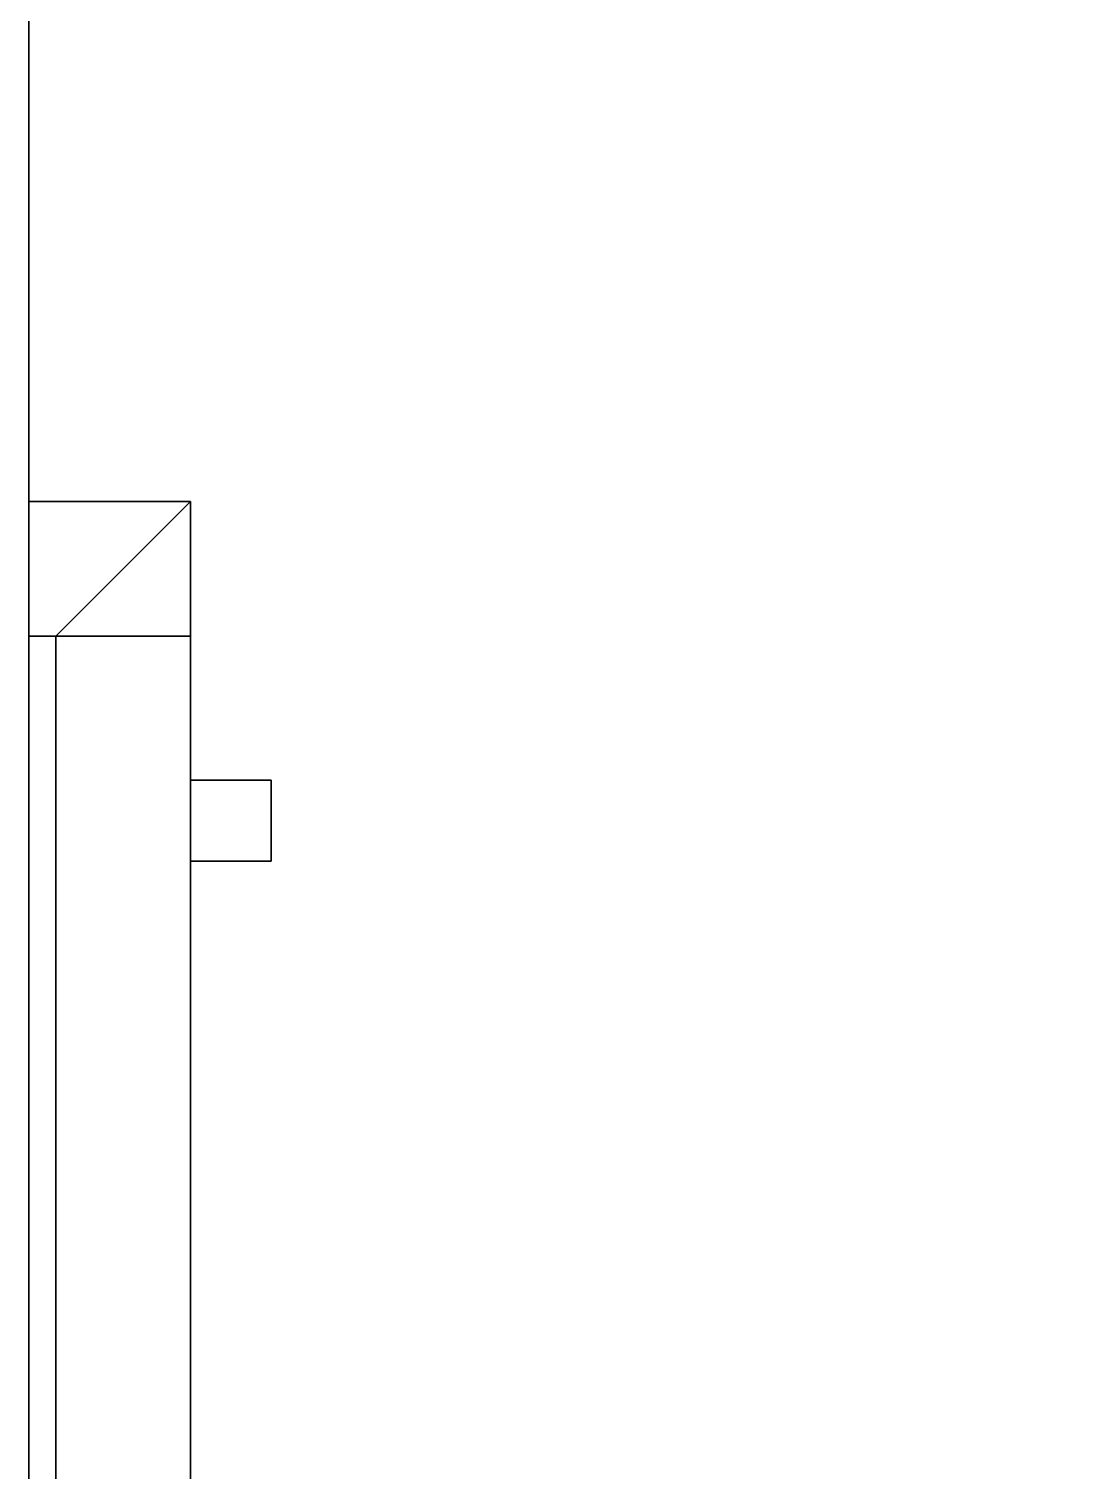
# Model space of a CAD drawing. Extents: x 0 to 4068, y -150 to 4325.
# Drawn here: x 0 to 1172, y 1424 to 3030 of the extents above; entities that cross this region are included whole.
import ezdxf

# ---------------------------------------------------------------- set-up
doc = ezdxf.new("R2010")
doc.units = 0
for name, color, linetype in [('LAYER0', 7, 'CONTINUOUS'), ('LAYER1', 7, 'CONTINUOUS'), ('LAYER2', 7, 'CONTINUOUS'), ('LAYER3', 7, 'CONTINUOUS')]:
    doc.layers.add(name, color=color, linetype=linetype)

msp = doc.modelspace()

# ---------------------------------------------------------------- linework, layer by layer
at = {"layer": 'LAYER0', "invisible_edges": 1}
for points in [[(4068, 4325, -5), (0, -150, -5), (0, 4325, -5), (4068, 4325, -5)], [(0, -150, -5), (4068, 4325, -5), (4068, -150, -5), (0, -150, -5)], [(0, 4325), (0, -150, -5), (0, -150), (0, 4325)], [(0, -150, -5), (0, 4325), (0, 4325, -5), (0, -150, -5)], [(4068, -150), (0, 4325), (0, -150), (4068, -150)], [(0, 4325), (4068, -150), (4068, 4325), (0, 4325)]]:
    msp.add_3dface(points, dxfattribs=at)
at = {"layer": 'LAYER1', "invisible_edges": 1}
for points in [[(180, 2504), (0, 2354), (0, 2504), (180, 2504)], [(0, 2354), (180, 2504), (180, 2354), (0, 2354)]]:
    msp.add_3dface(points, dxfattribs=at)
at = {"layer": 'LAYER2'}
for points, invisible_edges in [([(180, 2504), (30, -150), (30, 2354), (180, 2504)], 1), ([(30, -150), (180, 2504), (180, 0), (30, -150)], 1), ([(180, 2504, 2410), (30, 2354), (30, 2354, 2410), (180, 2504, 2410)], 1), ([(30, 2354), (180, 2504, 2410), (180, 2504), (30, 2354)], 1), ([(180, 2504, 2410), (180, 1832.5, 1196.5), (180, 2504), (180, 2504, 2410)], 3), ([(180, 2504, 2410), (180, 1772.5, 1196.5), (180, 1832.5, 1196.5), (180, 2504, 2410)], 5), ([(180, 0, 2410), (180, 1772.5, 1196.5), (180, 2504, 2410), (180, 0, 2410)], 3), ([(180, 1832.5, 1116.5), (180, 2504), (180, 1832.5, 1196.5), (180, 1832.5, 1116.5)], 3), ([(180, 1772.5, 1116.5), (180, 2504), (180, 1832.5, 1116.5), (180, 1772.5, 1116.5)], 3), ([(180, 0, 2410), (180, 2504), (180, 1772.5, 1116.5), (180, 0, 2410)], 7), ([(180, 2504), (180, 0, 2410), (180, 0), (180, 2504)], 1), ([(30, 2354, 2410), (30, -150), (30, -150, 2410), (30, 2354, 2410)], 1), ([(30, -150), (30, 2354, 2410), (30, 2354), (30, -150)], 1), ([(180, 1772.5, 1196.5), (180, 0, 2410), (180, 1772.5, 1116.5), (180, 1772.5, 1196.5)], 3)]:
    msp.add_3dface(points, dxfattribs=dict(at, invisible_edges=invisible_edges))
at = {"layer": 'LAYER3', "invisible_edges": 1}
for points in [[(179.9998, 2193.5, 1276.5), (179.9998, 2103.5, 1036.5), (179.9998, 2103.5, 1276.5), (179.9998, 2193.5, 1276.5)], [(179.9998, 2103.5, 1036.5), (179.9998, 2193.5, 1276.5), (179.9998, 2193.5, 1036.5), (179.9998, 2103.5, 1036.5)], [(269.9998, 2193.5, 1036.5), (179.9998, 2103.5, 1036.5), (179.9998, 2193.5, 1036.5), (269.9998, 2193.5, 1036.5)], [(179.9998, 2103.5, 1036.5), (269.9998, 2193.5, 1036.5), (269.9998, 2103.5, 1036.5), (179.9998, 2103.5, 1036.5)], [(179.9998, 2193.5, 1276.5), (269.9998, 2193.5, 1036.5), (179.9998, 2193.5, 1036.5), (179.9998, 2193.5, 1276.5)], [(269.9998, 2193.5, 1036.5), (179.9998, 2193.5, 1276.5), (269.9998, 2193.5, 1276.5), (269.9998, 2193.5, 1036.5)], [(269.9998, 2103.5, 1276.5), (179.9998, 2193.5, 1276.5), (179.9998, 2103.5, 1276.5), (269.9998, 2103.5, 1276.5)], [(179.9998, 2193.5, 1276.5), (269.9998, 2103.5, 1276.5), (269.9998, 2193.5, 1276.5), (179.9998, 2193.5, 1276.5)], [(269.9998, 2193.5, 1036.5), (269.9998, 2103.5, 1276.5), (269.9998, 2103.5, 1036.5), (269.9998, 2193.5, 1036.5)], [(269.9998, 2103.5, 1276.5), (269.9998, 2193.5, 1036.5), (269.9998, 2193.5, 1276.5), (269.9998, 2103.5, 1276.5)], [(269.9998, 2103.5, 1276.5), (179.9998, 2103.5, 1036.5), (269.9998, 2103.5, 1036.5), (269.9998, 2103.5, 1276.5)], [(179.9998, 2103.5, 1036.5), (269.9998, 2103.5, 1276.5), (179.9998, 2103.5, 1276.5), (179.9998, 2103.5, 1036.5)]]:
    msp.add_3dface(points, dxfattribs=at)

# ---------------------------------------------------------------- meshes
at = {"layer": 'LAYER1'}
mesh = msp.add_polymesh((2, 2), dxfattribs=at)
for k, corner in enumerate([(180, 2504), (0, 2504), (180, 2504, 200), (0, 2504, 200)]):
    mesh.set_mesh_vertex(divmod(k, 2), corner)
mesh = msp.add_polymesh((2, 2), dxfattribs=at)
for k, corner in enumerate([(0, 2504), (0, 2354), (0, 2504, 200), (0, 2354, 200)]):
    mesh.set_mesh_vertex(divmod(k, 2), corner)
mesh = msp.add_polymesh((2, 2), dxfattribs=at)
for k, corner in enumerate([(0, 2504, 200), (180, 2504, 200), (0, 2354, 200), (180, 2354, 200)]):
    mesh.set_mesh_vertex(divmod(k, 2), corner)
mesh = msp.add_polymesh((2, 2), dxfattribs=at)
for k, corner in enumerate([(180, 2354), (180, 2504), (180, 2354, 200), (180, 2504, 200)]):
    mesh.set_mesh_vertex(divmod(k, 2), corner)
mesh = msp.add_polymesh((2, 2), dxfattribs=at)
for k, corner in enumerate([(0, 2354), (180, 2354), (0, 2354, 200), (180, 2354, 200)]):
    mesh.set_mesh_vertex(divmod(k, 2), corner)
at = {"layer": 'LAYER2'}
mesh = msp.add_polymesh((2, 2), dxfattribs=at)
for k, corner in enumerate([(180, 2504, 2410), (180, 0, 2410), (30, 2354, 2410), (30, -150, 2410)]):
    mesh.set_mesh_vertex(divmod(k, 2), corner)

doc.saveas('drawing.dxf')
